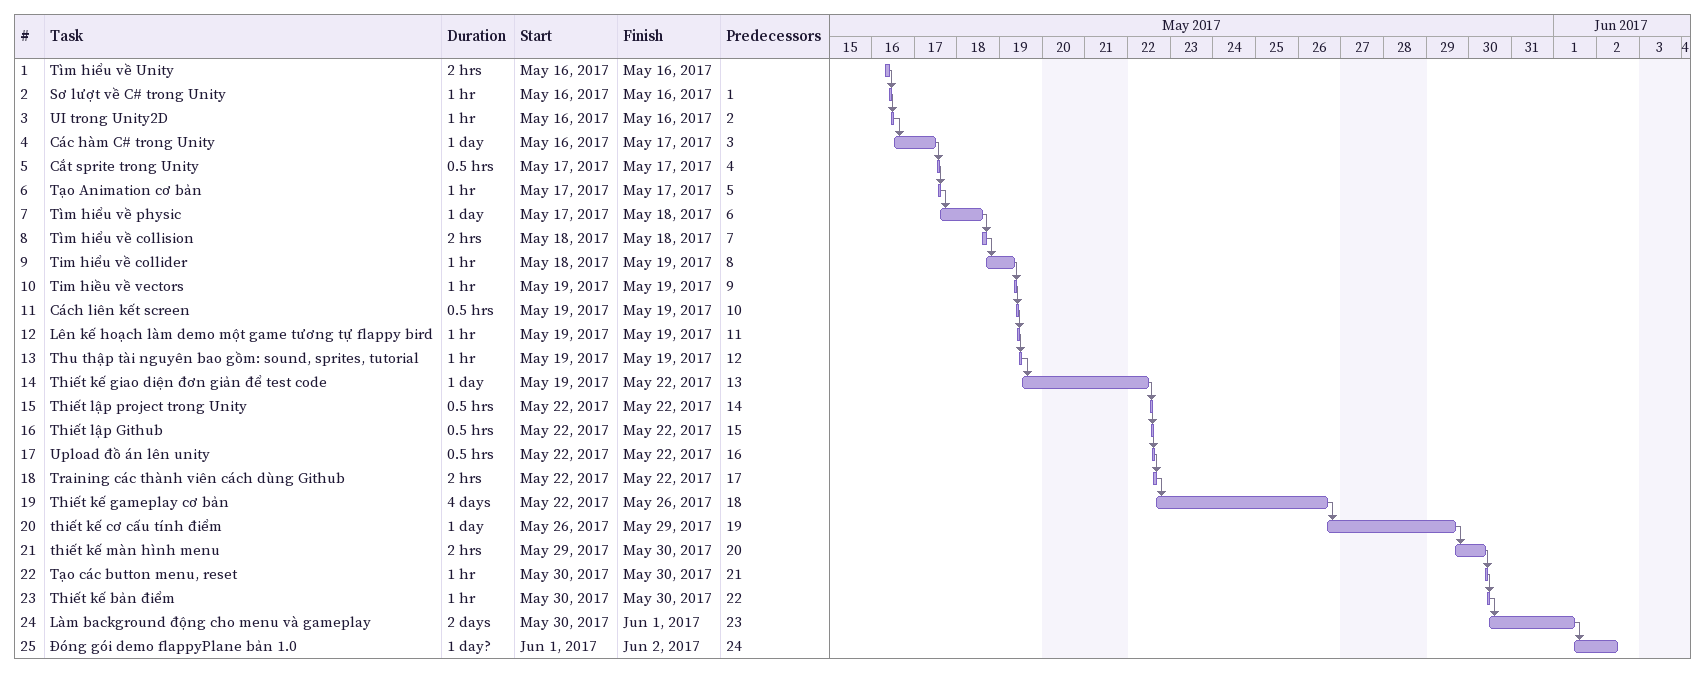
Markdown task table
| ID | Task | Duration | Start | Finish | Predecessors |
|---|---|---|---|---|---|
| 1 | Tìm hiểu về Unity | 2h | 2017-05-16 | 2017-05-16 |  |
| 2 | Sơ lượt về C# trong Unity | 1h | 2017-05-16 | 2017-05-16 | 1 |
| 3 | UI trong Unity2D | 1h | 2017-05-16 | 2017-05-16 | 2 |
| 4 | Các hàm C# trong Unity | 1d | 2017-05-16 | 2017-05-17 | 3 |
| 5 | Cắt sprite trong Unity | 0.5h | 2017-05-17 | 2017-05-17 | 4 |
| 6 | Tạo Animation cơ bản | 1h | 2017-05-17 | 2017-05-17 | 5 |
| 7 | Tìm hiểu về physic | 1d | 2017-05-17 | 2017-05-18 | 6 |
| 8 | Tìm hiểu về collision | 2h | 2017-05-18 | 2017-05-18 | 7 |
| 9 | Tim hiểu về collider | 1h | 2017-05-18 | 2017-05-19 | 8 |
| 10 | Tim hiều về vectors | 1h | 2017-05-19 | 2017-05-19 | 9 |
| 11 | Cách liên kết screen | 0.5h | 2017-05-19 | 2017-05-19 | 10 |
| 12 | Lên kế hoạch làm demo một game tương tự flappy bird | 1h | 2017-05-19 | 2017-05-19 | 11 |
| 13 | Thu thập tài nguyên bao gồm: sound, sprites, tutorial | 1h | 2017-05-19 | 2017-05-19 | 12 |
| 14 | Thiết kế giao diện đơn giản để test code | 1d | 2017-05-19 | 2017-05-22 | 13 |
| 15 | Thiết lập project trong Unity | 0.5h | 2017-05-22 | 2017-05-22 | 14 |
| 16 | Thiết lập Github | 0.5h | 2017-05-22 | 2017-05-22 | 15 |
| 17 | Upload đồ án lên unity | 0.5h | 2017-05-22 | 2017-05-22 | 16 |
| 18 | Training các thành viên cách dùng Github | 2h | 2017-05-22 | 2017-05-22 | 17 |
| 19 | Thiết kế gameplay cơ bản | 4d | 2017-05-22 | 2017-05-26 | 18 |
| 20 | thiết kế cơ cấu tính điểm | 1d | 2017-05-26 | 2017-05-29 | 19 |
| 21 | thiết kế màn hình menu | 2h | 2017-05-29 | 2017-05-30 | 20 |
| 22 | Tạo các button menu, reset | 1h | 2017-05-30 | 2017-05-30 | 21 |
| 23 | Thiết kế bản điểm | 1h | 2017-05-30 | 2017-05-30 | 22 |
| 24 | Làm background động cho menu và gameplay | 2d | 2017-05-30 | 2017-06-01 | 23 |
| 25 | Đóng gói demo flappyPlane bản 1.0 | 1d? | 2017-06-01 | 2017-06-02 | 24 |
